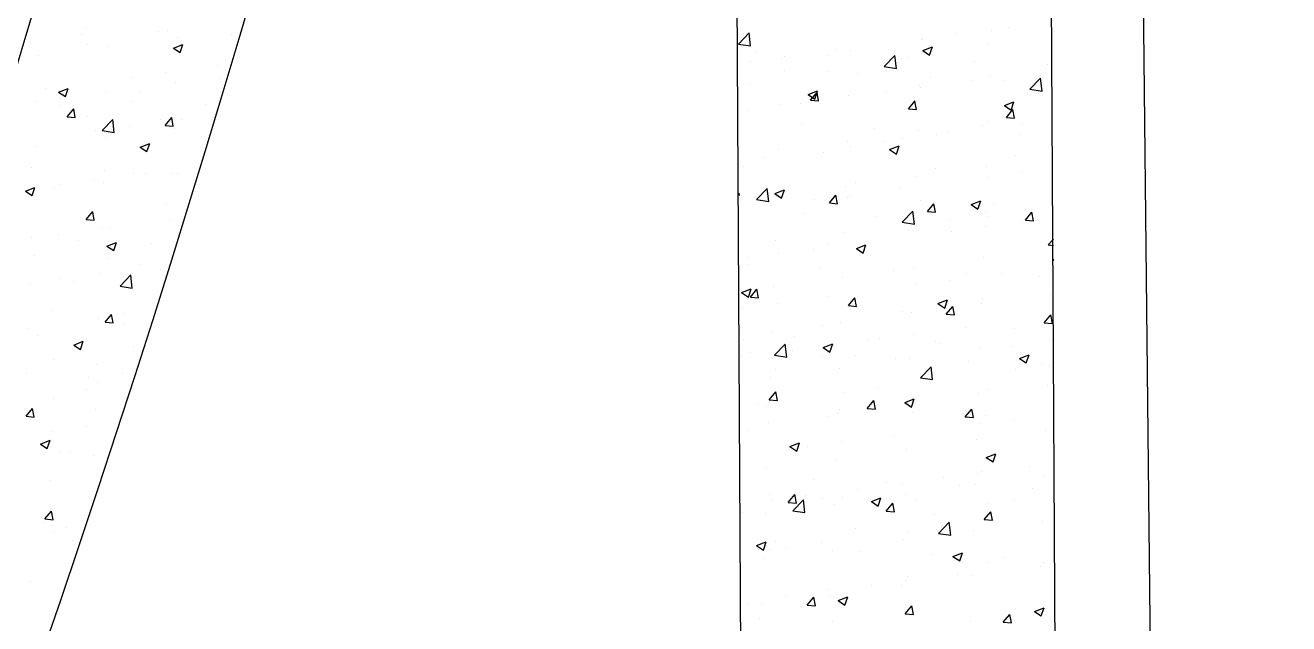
# Model space of a CAD drawing. Header units: millimetres. Extents: x 331487 to 517269, y 198509 to 399936.
# Drawn here: x 448509 to 449434, y 308167 to 308605 of the extents above; entities that cross this region are included whole.
import ezdxf

# ---------------------------------------------------------------- set-up
doc = ezdxf.new("R2010")
doc.units = ezdxf.units.MM
doc.header["$MEASUREMENT"] = 0
doc.layers.add('9th_plot boundry', color=1, linetype='Continuous')
doc.layers.add('COLUMN', color=6, linetype='Continuous')

msp = doc.modelspace()

# ---------------------------------------------------------------- linework, layer by layer
at = {"layer": '9th_plot boundry'}
msp.add_line((449434.36, 299006.31), (448946.56, 343103.61), dxfattribs=at)
msp.add_lwpolyline([(448946.56, 343103.61), (414422.19, 340817.12, 0.386106), (408845.58, 334960.71), (408845.58, 299960.71), (449434.36, 299006.31)], format="xyb", close=True, dxfattribs=at)
at = {"layer": 'COLUMN'}
for p, q in [((448972.92, 319477.32), (449064.32, 302244.54)), ((449202.92, 319478.51), (449294.35, 302239.01))]:
    msp.add_line(p, q, dxfattribs=at)
at = {"layer": 'COLUMN', "color": 2, "linetype": 'Continuous'}
for p, q in [((448553.75, 308602.64), (448553.75, 308602.64)), ((448607.13, 308600.38), (448607.13, 308600.38)), ((448613.28, 308601.23), (448613.28, 308601.23)), ((449031.52, 308591.38), (449039.3, 308599.49)), ((449040.4, 308589.99), (449039.29, 308599.48)), ((449191.41, 308598.8), (449191.41, 308598.8)), ((449216.96, 308601.37), (449216.96, 308601.37)), ((449229.28, 308603.79), (449229.28, 308603.79)), ((448512.62, 308593.26), (448512.62, 308593.26)), ((448550.5, 308598.24), (448550.5, 308598.24)), ((448554.96, 308591.22), (448554.96, 308591.22)), ((448570.44, 308589.76), (448570.44, 308589.76)), ((448617.93, 308588.44), (448624.93, 308591.13)), ((448620.95, 308596.16), (448620.95, 308596.16)), ((448622.9, 308585.09), (448624.92, 308591.13)), ((448660.52, 308598.13), (448660.52, 308598.13)), ((449031.52, 308591.36), (449040.4, 308589.99)), ((449165.62, 308594.33), (449165.62, 308594.33)), ((449166.37, 308595.5), (449166.37, 308595.5)), ((449166.53, 308586.63), (449173.53, 308589.32)), ((449171.5, 308583.28), (449173.53, 308589.32)), ((449214.39, 308591.51), (449214.39, 308591.51)), ((448519.1, 308582.72), (448519.1, 308582.72)), ((448617.93, 308588.44), (448622.9, 308585.09)), ((449044.29, 308585.16), (449044.29, 308585.16)), ((449063.17, 308580.43), (449063.17, 308580.43)), ((449065.34, 308582.2), (449065.34, 308582.2)), ((449097.68, 308582.9), (449097.68, 308582.9)), ((449103.22, 308587.19), (449103.22, 308587.19)), ((449113.68, 308586.83), (449113.68, 308586.83)), ((449138.23, 308574.82), (449146.02, 308582.93)), ((449147.12, 308573.43), (449146.02, 308582.93)), ((449151.06, 308580.65), (449151.06, 308580.65)), ((449156.07, 308581.5), (449156.07, 308581.5)), ((449166.53, 308586.63), (449171.5, 308583.28)), ((448650.25, 308575.4), (448650.25, 308575.4)), ((449040.31, 308578.91), (449040.31, 308578.91)), ((449065.38, 308571.72), (449065.38, 308571.72)), ((449097.75, 308571.49), (449097.75, 308571.49)), ((449138.23, 308574.81), (449147.12, 308573.43)), ((449204.44, 308578.39), (449204.44, 308578.39)), ((449257.82, 308576.13), (449257.82, 308576.13)), ((448587.35, 308567.12), (448587.35, 308567.12)), ((448612.38, 308570.41), (448612.38, 308570.41)), ((448619.74, 308562.87), (448619.74, 308562.87)), ((448651.47, 308566.23), (448651.47, 308566.23)), ((449118.76, 308569.47), (449118.76, 308569.47)), ((449172.14, 308567.21), (449172.14, 308567.21)), ((449202.97, 308564.34), (449202.97, 308564.34)), ((449215.75, 308568.08), (449215.75, 308568.08)), ((449225.53, 308564.96), (449225.53, 308564.96)), ((449244.96, 308558.26), (449252.75, 308566.38)), ((449253.85, 308556.88), (449252.74, 308566.38)), ((448524.19, 308558.8), (448524.19, 308558.8)), ((448533.9, 308556.19), (448540.91, 308558.88)), ((448533.9, 308556.19), (448538.88, 308552.84)), ((448538.87, 308552.83), (448540.9, 308558.88)), ((448569.23, 308556.47), (448569.23, 308556.47)), ((448593.15, 308556.22), (448593.15, 308556.22)), ((449039.43, 308561.48), (449039.43, 308561.48)), ((449082.51, 308554.38), (449089.51, 308557.07)), ((449082.51, 308554.38), (449087.48, 308551.03)), ((449084.23, 308550.17), (449089.05, 308555.92)), ((449087.48, 308551.02), (449089.5, 308557.07)), ((449090.2, 308549.64), (449089.05, 308555.91)), ((449112.46, 308553.54), (449112.46, 308553.54)), ((449140.06, 308556.06), (449140.06, 308556.06)), ((449164.4, 308561.04), (449164.4, 308561.04)), ((449165.1, 308559.36), (449165.1, 308559.36)), ((449244.95, 308558.26), (449253.85, 308556.88)), ((448517.88, 308549.43), (448517.88, 308549.43)), ((448534.28, 308551.54), (448534.28, 308551.54)), ((448534.83, 308546.21), (448534.83, 308546.21)), ((448540.14, 308538.05), (448544.96, 308543.8)), ((448546.11, 308537.52), (448544.95, 308543.79)), ((448587.66, 308549.28), (448587.66, 308549.28)), ((448641.04, 308547.03), (448641.04, 308547.03)), ((449061.95, 308547.14), (449061.95, 308547.14)), ((449076.91, 308547.75), (449076.91, 308547.75)), ((449084.23, 308550.17), (449090.21, 308549.65)), ((449155.95, 308543.9), (449160.78, 308549.64)), ((449155.95, 308543.9), (449161.93, 308543.37)), ((449161.93, 308543.37), (449160.77, 308549.63)), ((449226.22, 308546.37), (449233.22, 308549.06)), ((449226.22, 308546.37), (449231.19, 308543.02)), ((449227.68, 308537.62), (449232.5, 308543.37)), ((449231.19, 308543.02), (449233.22, 308549.06)), ((449233.66, 308537.09), (449232.5, 308543.36)), ((448540.14, 308538.05), (448546.11, 308537.53)), ((448555.36, 308538.1), (448555.36, 308538.1)), ((448565.78, 308528.03), (448573.57, 308536.15)), ((448574.58, 308526.56), (448573.48, 308536.05)), ((448608.74, 308535.85), (448608.74, 308535.85)), ((448611.86, 308531.78), (448616.68, 308537.52)), ((448617.84, 308531.25), (448616.68, 308537.52)), ((448623.95, 308535.96), (448623.95, 308535.96)), ((449039.04, 308542.76), (449039.04, 308542.76)), ((449214.53, 308534.79), (449214.53, 308534.79)), ((449227.68, 308537.62), (449233.66, 308537.1)), ((448561.04, 308527.67), (448561.04, 308527.67)), ((448565.69, 308527.93), (448574.58, 308526.55)), ((448586.07, 308530.97), (448586.07, 308530.97)), ((448611.86, 308531.78), (448617.84, 308531.26)), ((448618.52, 308529.58), (448618.52, 308529.58)), ((449077.78, 308532.07), (449077.78, 308532.07)), ((449131.16, 308529.81), (449131.16, 308529.81)), ((449163.19, 308527.75), (449163.19, 308527.75)), ((449176.67, 308524.9), (449176.67, 308524.9)), ((449184.55, 308527.56), (449184.55, 308527.56)), ((449210.26, 308531.85), (449210.26, 308531.85)), ((449237.93, 308525.3), (449237.93, 308525.3)), ((449239.82, 308533.22), (449239.82, 308533.22)), ((448516.67, 308516.14), (448516.67, 308516.14)), ((448568.01, 308523.18), (448568.01, 308523.18)), ((448593.59, 308515.93), (448600.6, 308518.62)), ((448593.59, 308515.93), (448598.57, 308512.57)), ((448598.56, 308512.57), (448600.59, 308518.62)), ((449111.25, 308520.25), (449111.25, 308520.25)), ((449113.76, 308516.62), (449113.76, 308516.62)), ((449138.79, 308519.92), (449138.79, 308519.92)), ((449142.2, 308514.12), (449149.2, 308516.81)), ((449147.17, 308510.76), (449149.19, 308516.81)), ((449151.94, 308521.83), (449151.94, 308521.83)), ((449050.6, 308508.31), (449050.6, 308508.31)), ((449060.74, 308513.85), (449060.74, 308513.85)), ((449093.62, 308511.82), (449093.62, 308511.82)), ((449142.2, 308514.12), (449147.17, 308510.76)), ((449234.22, 308509.89), (449234.22, 308509.89)), ((448514.38, 308500.71), (448514.38, 308500.71)), ((448567.76, 308498.45), (448567.76, 308498.45)), ((449035.3, 308501.81), (449035.3, 308501.81)), ((449175.9, 308499.88), (449175.9, 308499.88)), ((449213.32, 308501.5), (449213.32, 308501.5)), ((449238.55, 308497.07), (449238.55, 308497.07)), ((448534.73, 308488.23), (448534.73, 308488.23)), ((448559.77, 308491.53), (448559.77, 308491.53)), ((448566.79, 308489.89), (448566.79, 308489.89)), ((448589.02, 308496.56), (448589.02, 308496.56)), ((448597.64, 308496.52), (448597.64, 308496.52)), ((448617.31, 308496.3), (448617.31, 308496.3)), ((448621.15, 308496.19), (448621.15, 308496.19)), ((449117.58, 308489.87), (449117.58, 308489.87)), ((449161.97, 308494.46), (449161.97, 308494.46)), ((449213.51, 308493.78), (449213.51, 308493.78)), ((448509.57, 308483.68), (448516.57, 308486.36)), ((448509.57, 308483.68), (448514.55, 308480.32)), ((448514.54, 308480.32), (448516.57, 308486.36)), ((448515.45, 308482.85), (448515.45, 308482.85)), ((448530.7, 308486.55), (448530.7, 308486.55)), ((449032.35, 308480.7), (449032.08, 308482.17)), ((449032.09, 308480.73), (449032.35, 308480.7)), ((449044.77, 308477.4), (449052.55, 308485.52)), ((449053.66, 308476.02), (449052.55, 308485.52)), ((449058.17, 308481.87), (449065.18, 308484.55)), ((449058.17, 308481.87), (449063.15, 308478.51)), ((449058.31, 308480.97), (449058.31, 308480.97)), ((449059.27, 308479.86), (449059.27, 308479.86)), ((449059.52, 308480.56), (449059.52, 308480.56)), ((449063.14, 308478.51), (449065.17, 308484.55)), ((449098.1, 308474.95), (449102.92, 308480.7)), ((449104.08, 308474.42), (449102.92, 308480.69)), ((449110.03, 308486.96), (449110.03, 308486.96)), ((449111.69, 308478.72), (449111.69, 308478.72)), ((449112.48, 308480.48), (449112.48, 308480.48)), ((449150.36, 308485.46), (449150.36, 308485.46)), ((448612.99, 308474.6), (448612.99, 308474.6)), ((449044.76, 308477.4), (449053.66, 308476.02)), ((449087.45, 308477.18), (449087.45, 308477.18)), ((449098.1, 308474.95), (449104.08, 308474.43)), ((449165.07, 308476.46), (449165.07, 308476.46)), ((449169.83, 308468.68), (449174.65, 308474.42)), ((449175.8, 308468.15), (449174.65, 308474.42)), ((449201.89, 308473.86), (449208.89, 308476.54)), ((449201.89, 308473.86), (449206.86, 308470.5)), ((449206.86, 308470.5), (449208.89, 308476.54)), ((449218.45, 308474.2), (449218.45, 308474.2)), ((448554.01, 308462.84), (448558.83, 308468.58)), ((448554.01, 308462.84), (448559.99, 308462.31)), ((448554.67, 308464.59), (448554.67, 308464.59)), ((448559.99, 308462.3), (448558.83, 308468.57)), ((448616.09, 308463.01), (448616.09, 308463.01)), ((449079.39, 308467.54), (449079.39, 308467.54)), ((449132.78, 308465.28), (449132.78, 308465.28)), ((449151.49, 308460.85), (449159.28, 308468.97)), ((449151.49, 308460.85), (449160.38, 308459.47)), ((449160.38, 308459.47), (449159.28, 308468.97)), ((449160.76, 308461.17), (449160.76, 308461.17)), ((449169.83, 308468.68), (449175.81, 308468.15)), ((449186.16, 308463.03), (449186.16, 308463.03)), ((449212.1, 308468.21), (449212.1, 308468.21)), ((449214.09, 308464.88), (449214.09, 308464.88)), ((449239.54, 308460.77), (449239.54, 308460.77)), ((449241.56, 308462.4), (449246.38, 308468.15)), ((449241.56, 308462.4), (449247.53, 308461.88)), ((449247.53, 308461.87), (449246.37, 308468.14)), ((449250.11, 308462.62), (449250.11, 308462.62)), ((448533.46, 308452.09), (448533.46, 308452.09)), ((448565.58, 308456.6), (448565.58, 308456.6)), ((448571.33, 308457.07), (448571.33, 308457.07)), ((449108.82, 308453.67), (449108.82, 308453.67)), ((449155.78, 308454.87), (449155.78, 308454.87)), ((449187.21, 308454.34), (449187.21, 308454.34)), ((449212.24, 308457.63), (449212.24, 308457.63)), ((448514.24, 308449.56), (448514.24, 308449.56)), ((448548.29, 308447.35), (448548.29, 308447.35)), ((448569.26, 308443.41), (448576.26, 308446.1)), ((448569.26, 308443.41), (448574.24, 308440.06)), ((448574.23, 308440.06), (448576.26, 308446.1)), ((448601.67, 308445.1), (448601.67, 308445.1)), ((449058.31, 308447.27), (449058.31, 308447.27)), ((449097.46, 308444.86), (449097.46, 308444.86)), ((449117.86, 308441.6), (449124.87, 308444.29)), ((449117.86, 308441.6), (449122.84, 308438.25)), ((449122.84, 308438.25), (449124.86, 308444.29)), ((449124.05, 308446.02), (449124.05, 308446.02)), ((449258.21, 308444.3), (449262.26, 308448.51)), ((449258.21, 308444.3), (449262.28, 308443.67)), ((449261.39, 308441.32), (449261.39, 308441.32)), ((448515.99, 308436.17), (448515.99, 308436.17)), ((448569.38, 308433.92), (448569.38, 308433.92)), ((449039.14, 308434.85), (449039.14, 308434.85)), ((449061.14, 308437.74), (449061.14, 308437.74)), ((449086.18, 308441.03), (449086.18, 308441.03)), ((449210.88, 308434.92), (449210.88, 308434.92)), ((449261.58, 308433.6), (449262.33, 308433.89)), ((449261.58, 308433.6), (449262.34, 308433.08)), ((448564.36, 308423.31), (448564.36, 308423.31)), ((448592.86, 308429.59), (448592.86, 308429.59)), ((448608.18, 308425.95), (448608.18, 308425.95)), ((448614.87, 308429.72), (448614.87, 308429.72)), ((449038.41, 308430.14), (449038.41, 308430.14)), ((449091.8, 308427.88), (449091.8, 308427.88)), ((449145.18, 308425.63), (449145.18, 308425.63)), ((449159.54, 308427.88), (449159.54, 308427.88)), ((449198.56, 308423.37), (449198.56, 308423.37)), ((449223.81, 308423.18), (449223.81, 308423.18)), ((448513.02, 308416.27), (448513.02, 308416.27)), ((448534.54, 308419.58), (448534.54, 308419.58)), ((448545.02, 308417.63), (448545.02, 308417.63)), ((448578.95, 308413.97), (448587.84, 308412.59)), ((448579.04, 308414.07), (448586.83, 308422.19)), ((448587.84, 308412.59), (448586.73, 308422.09)), ((449057.09, 308413.98), (449057.09, 308413.98)), ((449107.6, 308420.38), (449107.6, 308420.38)), ((449160.9, 308414.89), (449160.9, 308414.89)), ((449185.93, 308418.19), (449185.93, 308418.19)), ((449251.94, 308421.12), (449251.94, 308421.12)), ((449033.84, 308409.35), (449040.84, 308412.04)), ((449033.84, 308409.35), (449038.82, 308406)), ((449038.81, 308405.99), (449040.84, 308412.04)), ((449040.25, 308406.01), (449045.07, 308411.75)), ((449040.25, 308406.01), (449046.23, 308405.48)), ((449046.23, 308405.48), (449045.07, 308411.75)), ((449097.74, 308406.58), (449097.74, 308406.58)), ((449111.98, 308399.73), (449116.8, 308405.48)), ((449117.95, 308399.2), (449116.8, 308405.47)), ((449209.97, 308405.22), (449209.97, 308405.22)), ((449260.18, 308408.03), (449260.18, 308408.03)), ((448528.4, 308396.52), (448528.4, 308396.52)), ((449034.84, 308398.3), (449034.84, 308398.3)), ((449059.87, 308401.59), (449059.87, 308401.59)), ((449111.98, 308399.73), (449117.96, 308399.21)), ((449151.65, 308395.21), (449151.65, 308395.21)), ((449177.55, 308401.34), (449184.56, 308404.03)), ((449177.56, 308401.34), (449182.53, 308397.99)), ((449182.53, 308397.99), (449184.55, 308404.03)), ((449183.7, 308393.46), (449188.53, 308399.2)), ((449189.68, 308392.93), (449188.52, 308399.2)), ((449209.67, 308401.63), (449209.67, 308401.63)), ((448563.15, 308390.03), (448563.15, 308390.03)), ((448567.89, 308387.62), (448572.71, 308393.36)), ((448567.89, 308387.62), (448573.86, 308387.09)), ((448573.86, 308387.09), (448572.7, 308393.35)), ((448581.78, 308394.26), (448581.78, 308394.26)), ((448581.87, 308386.51), (448581.87, 308386.51)), ((449106.38, 308387.09), (449106.38, 308387.09)), ((449158.32, 308394.59), (449158.32, 308394.59)), ((449183.7, 308393.46), (449189.68, 308392.93)), ((449255.43, 308387.18), (449260.25, 308392.93)), ((449255.43, 308387.18), (449261.41, 308386.66)), ((449261.41, 308386.65), (449260.25, 308392.92)), ((449260.65, 308392.05), (449260.65, 308392.05)), ((448511.8, 308382.98), (448511.8, 308382.98)), ((448518.72, 308378.19), (448518.72, 308378.19)), ((449055.87, 308380.69), (449055.87, 308380.69)), ((449072.32, 308376.78), (449072.32, 308376.78)), ((449093.33, 308385.19), (449093.33, 308385.19)), ((449159.63, 308378.75), (449159.63, 308378.75)), ((449197.5, 308383.73), (449197.5, 308383.73)), ((449233.93, 308383.26), (449233.93, 308383.26)), ((448544.93, 308370.9), (448551.93, 308373.59)), ((448544.93, 308370.9), (448549.91, 308367.54)), ((448549.9, 308367.54), (448551.93, 308373.59)), ((448588.73, 308369.93), (448588.73, 308369.93)), ((449035.01, 308375.18), (449035.01, 308375.18)), ((449058.02, 308363.44), (449065.81, 308371.56)), ((449066.91, 308362.06), (449065.81, 308371.56)), ((449093.53, 308369.09), (449100.53, 308371.78)), ((449093.53, 308369.09), (449098.51, 308365.73)), ((449098.5, 308365.73), (449100.53, 308371.78)), ((449125.7, 308374.53), (449125.7, 308374.53)), ((449134.59, 308375.45), (449134.59, 308375.45)), ((449175.61, 308373.25), (449175.61, 308373.25)), ((449179.09, 308372.27), (449179.09, 308372.27)), ((449208.45, 308368.34), (449208.45, 308368.34)), ((449232.47, 308370.02), (449232.47, 308370.02)), ((449258.96, 308374.74), (449258.96, 308374.74)), ((448530.41, 308359.92), (448530.41, 308359.92)), ((449033.56, 308362.15), (449033.56, 308362.15)), ((449040.02, 308365.61), (449040.02, 308365.61)), ((449058.02, 308363.44), (449066.91, 308362.06)), ((449071.44, 308367.14), (449071.44, 308367.14)), ((449093.41, 308363.35), (449093.41, 308363.35)), ((449117.29, 308363.24), (449117.29, 308363.24)), ((449146.79, 308361.1), (449146.79, 308361.1)), ((449157.11, 308361.3), (449157.11, 308361.3)), ((449200.17, 308358.84), (449200.17, 308358.84)), ((449237.25, 308361.08), (449244.25, 308363.77)), ((449237.25, 308361.08), (449242.22, 308357.73)), ((449242.22, 308357.72), (449244.24, 308363.77)), ((448510.59, 308349.7), (448510.59, 308349.7)), ((448561.93, 308356.74), (448561.93, 308356.74)), ((448580.6, 308350.36), (448580.6, 308350.36)), ((449058.97, 308353.23), (449058.97, 308353.23)), ((449105.17, 308353.8), (449105.17, 308353.8)), ((449164.75, 308346.89), (449172.54, 308355.01)), ((449173.64, 308345.51), (449172.53, 308355)), ((449234.35, 308352.61), (449234.35, 308352.61)), ((449253.55, 308356.59), (449253.55, 308356.59)), ((449259.38, 308355.9), (449259.38, 308355.9)), ((448555.57, 308347.07), (448555.57, 308347.07)), ((448562.3, 308343.16), (448562.3, 308343.16)), ((449054.66, 308347.4), (449054.66, 308347.4)), ((449164.75, 308346.89), (449173.64, 308345.51)), ((449171.19, 308344.29), (449171.19, 308344.29)), ((449257.75, 308341.45), (449257.75, 308341.45)), ((448530.01, 308331.99), (448530.01, 308331.99)), ((448554.37, 308337.96), (448554.37, 308337.96)), ((449054.13, 308330.79), (449058.95, 308336.53)), ((449054.13, 308330.79), (449060.11, 308330.27)), ((449060.1, 308330.26), (449058.95, 308336.53)), ((449108.29, 308336.01), (449108.29, 308336.01)), ((449133.32, 308339.31), (449133.32, 308339.31)), ((449153.22, 308328.83), (449160.23, 308331.51)), ((449158.19, 308325.47), (449160.22, 308331.51)), ((449207.24, 308335.05), (449207.24, 308335.05)), ((449213.8, 308338.25), (449213.8, 308338.25)), ((448510.04, 308318.67), (448514.86, 308324.42)), ((448516.01, 308318.14), (448514.85, 308324.41)), ((448560.71, 308323.45), (448560.71, 308323.45)), ((448583.39, 308329.73), (448583.39, 308329.73)), ((449045.13, 308327.7), (449045.13, 308327.7)), ((449052.43, 308325.95), (449052.43, 308325.95)), ((449105.81, 308323.7), (449105.81, 308323.7)), ((449125.85, 308324.51), (449130.67, 308330.26)), ((449125.85, 308324.51), (449131.83, 308323.99)), ((449131.83, 308323.98), (449130.67, 308330.25)), ((449153.22, 308328.83), (449158.2, 308325.47)), ((449155.48, 308328.24), (449155.48, 308328.24)), ((449155.89, 308328.01), (449155.89, 308328.01)), ((449159.19, 308321.44), (449159.19, 308321.44)), ((449197.58, 308318.24), (449202.4, 308323.98)), ((449203.56, 308317.71), (449202.4, 308323.98)), ((448510.04, 308318.67), (448516.01, 308318.15)), ((449053.44, 308314.11), (449053.44, 308314.11)), ((449097.16, 308318.23), (449097.16, 308318.23)), ((449103.95, 308320.51), (449103.95, 308320.51)), ((449197.58, 308318.24), (449203.56, 308317.71)), ((449208.04, 308313.17), (449208.04, 308313.17)), ((449212.57, 308319.19), (449212.57, 308319.19)), ((449233.07, 308316.46), (449233.07, 308316.46)), ((448529.26, 308307.62), (448529.26, 308307.62)), ((448554.29, 308310.92), (448554.29, 308310.92)), ((449038.84, 308308.22), (449038.84, 308308.22)), ((449144.89, 308304.85), (449144.89, 308304.85)), ((449256.53, 308308.17), (449256.53, 308308.17)), ((448520.6, 308298.38), (448527.6, 308301.07)), ((448520.6, 308298.38), (448525.57, 308295.03)), ((448525.57, 308295.03), (448527.6, 308301.07)), ((449069.2, 308296.57), (449076.2, 308299.26)), ((449069.2, 308296.57), (449074.18, 308293.22)), ((449074.17, 308293.22), (449076.2, 308299.26)), ((449081.98, 308296.57), (449081.98, 308296.57)), ((449107.01, 308299.87), (449107.01, 308299.87)), ((449154.68, 308294.72), (449154.68, 308294.72)), ((449206.02, 308301.76), (449206.02, 308301.76)), ((448534.24, 308292.95), (448534.24, 308292.95)), ((448542.41, 308292.33), (448542.41, 308292.33)), ((448559.5, 308290.16), (448559.5, 308290.16)), ((449102.74, 308287.23), (449102.74, 308287.23)), ((449212.91, 308288.57), (449219.92, 308291.25)), ((449212.91, 308288.57), (449217.89, 308285.21)), ((449217.89, 308285.21), (449219.91, 308291.25)), ((448565.86, 308276.47), (448565.86, 308276.47)), ((449052.23, 308280.82), (449052.23, 308280.82)), ((449206.77, 308277.02), (449206.77, 308277.02)), ((449209.67, 308278.59), (449209.67, 308278.59)), ((449244.64, 308282.01), (449244.64, 308282.01)), ((449255.31, 308274.88), (449255.31, 308274.88)), ((448527.99, 308271.48), (448527.99, 308271.48)), ((449086.34, 308272.6), (449086.34, 308272.6)), ((449139.72, 308270.34), (449139.72, 308270.34)), ((449151.35, 308268.58), (449151.35, 308268.58)), ((449181.73, 308273.73), (449181.73, 308273.73)), ((449193.1, 308268.09), (449193.1, 308268.09)), ((449204.8, 308268.47), (449204.8, 308268.47)), ((449246.48, 308265.83), (449246.48, 308265.83)), ((448558.28, 308256.87), (448558.28, 308256.87)), ((449054.04, 308261.42), (449054.04, 308261.42)), ((449055.67, 308257.13), (449055.67, 308257.13)), ((449068, 308255.57), (449072.82, 308261.31)), ((449071.28, 308249.48), (449079.07, 308257.59)), ((449073.98, 308255.04), (449072.82, 308261.31)), ((449080.17, 308248.09), (449079.07, 308257.59)), ((449080.71, 308260.43), (449080.71, 308260.43)), ((449093.03, 308258.57), (449093.03, 308258.57)), ((449107.42, 308259.17), (449107.42, 308259.17)), ((449118.58, 308265.41), (449118.58, 308265.41)), ((449128.89, 308256.31), (449135.89, 308259)), ((449128.89, 308256.31), (449133.87, 308252.96)), ((449133.86, 308252.96), (449135.89, 308259)), ((449153.46, 308261.43), (449153.46, 308261.43)), ((449160.8, 308256.91), (449160.8, 308256.91)), ((449233.63, 308256.63), (449233.63, 308256.63)), ((448523.91, 308243.45), (448528.73, 308249.2)), ((448529.88, 308242.92), (448528.73, 308249.19)), ((449034.71, 308248.56), (449034.71, 308248.56)), ((449051.01, 308247.53), (449051.01, 308247.53)), ((449068, 308255.57), (449073.98, 308255.05)), ((449071.28, 308249.47), (449080.17, 308248.09)), ((449101.52, 308253.94), (449101.52, 308253.94)), ((449139.73, 308249.29), (449144.55, 308255.04)), ((449139.73, 308249.29), (449145.71, 308248.77)), ((449145.7, 308248.76), (449144.55, 308255.03)), ((449211.45, 308243.02), (449216.28, 308248.76)), ((449214.18, 308254.66), (449214.18, 308254.66)), ((449217.43, 308242.49), (449216.27, 308248.76)), ((448522.94, 308241.23), (448522.94, 308241.23)), ((448523.91, 308243.45), (448529.89, 308242.93)), ((449175.31, 308246.62), (449175.31, 308246.62)), ((449178.01, 308232.93), (449185.79, 308241.04)), ((449186.9, 308231.54), (449185.79, 308241.04)), ((449211.46, 308243.02), (449217.43, 308242.5)), ((449218.33, 308242.57), (449218.33, 308242.57)), ((449254.1, 308241.59), (449254.1, 308241.59)), ((448530.12, 308233.29), (448530.12, 308233.29)), ((448539.55, 308237.02), (448539.55, 308237.02)), ((449116.99, 308236.61), (449116.99, 308236.61)), ((449155.43, 308234.28), (449155.43, 308234.28)), ((449178, 308232.92), (449186.9, 308231.54)), ((449180.46, 308237.58), (449180.46, 308237.58)), ((449203.59, 308235.18), (449203.59, 308235.18)), ((448544.02, 308227.8), (448544.02, 308227.8)), ((449044.87, 308224.06), (449051.87, 308226.75)), ((449044.87, 308224.06), (449049.84, 308220.7)), ((449049.84, 308220.7), (449051.87, 308226.75)), ((449054.4, 308220.98), (449054.4, 308220.98)), ((449058.68, 308226.6), (449058.68, 308226.6)), ((449066.44, 308221.77), (449066.44, 308221.77)), ((449092.27, 308225.97), (449092.27, 308225.97)), ((449100.31, 308220.65), (449100.31, 308220.65)), ((449119.82, 308219.51), (449119.82, 308219.51)), ((449152.24, 308228.14), (449152.24, 308228.14)), ((449049.79, 308214.24), (449049.79, 308214.24)), ((449173.2, 308217.26), (449173.2, 308217.26)), ((449188.58, 308216.05), (449195.58, 308218.74)), ((449188.58, 308216.05), (449193.56, 308212.7)), ((449193.55, 308212.69), (449195.58, 308218.74)), ((449213.5, 308211.62), (449213.5, 308211.62)), ((449226.59, 308215), (449226.59, 308215)), ((449255.18, 308211.44), (449255.18, 308211.44)), ((449155.19, 308201.61), (449155.19, 308201.61)), ((449192.03, 308203.13), (449192.03, 308203.13)), ((449202.37, 308201.9), (449202.37, 308201.9)), ((449252.88, 308208.3), (449252.88, 308208.3)), ((448513.24, 308197.58), (448513.24, 308197.58)), ((449096.87, 308191.6), (449096.87, 308191.6)), ((449129.12, 308194.84), (449129.12, 308194.84)), ((449151.03, 308194.85), (449151.03, 308194.85)), ((449154.15, 308198.14), (449154.15, 308198.14)), ((449065.96, 308186.53), (449065.96, 308186.53)), ((449081.88, 308180.35), (449086.7, 308186.09)), ((449087.85, 308179.82), (449086.7, 308186.09)), ((449099.09, 308187.36), (449099.09, 308187.36)), ((449104.56, 308183.8), (449111.56, 308186.48)), ((449104.56, 308183.8), (449109.53, 308180.44)), ((449109.53, 308180.44), (449111.56, 308186.48)), ((449038.55, 308181.59), (449038.55, 308181.59)), ((449048.58, 308180.96), (449048.58, 308180.96)), ((449081.88, 308180.35), (449087.86, 308179.83)), ((449153.6, 308174.07), (449158.42, 308179.82)), ((449153.6, 308174.07), (449159.58, 308173.55)), ((449159.58, 308173.55), (449158.42, 308179.81)), ((449225.33, 308167.8), (449230.15, 308173.54)), ((449231.31, 308167.27), (449230.15, 308173.54)), ((449248.27, 308175.79), (449255.28, 308178.48)), ((449248.27, 308175.79), (449253.25, 308172.43)), ((449251.67, 308175.01), (449251.67, 308175.01)), ((449253.24, 308172.43), (449255.27, 308178.47)), ((449253.91, 308175.29), (449253.91, 308175.29)), ((449046.97, 308170.67), (449046.97, 308170.67)), ((449100.35, 308168.41), (449100.35, 308168.41)), ((449201.16, 308168.61), (449201.16, 308168.61)), ((449225.33, 308167.8), (449231.31, 308167.28)), ((449228.87, 308172), (449228.87, 308172))]:
    msp.add_line(p, q, dxfattribs=at)
at = {"layer": 'COLUMN'}
for radius in [10508.26, 10658.26]:
    msp.add_arc((438443.45, 311612.51), radius, 298.482975, 358.124048, dxfattribs=at)

doc.saveas('drawing.dxf')
